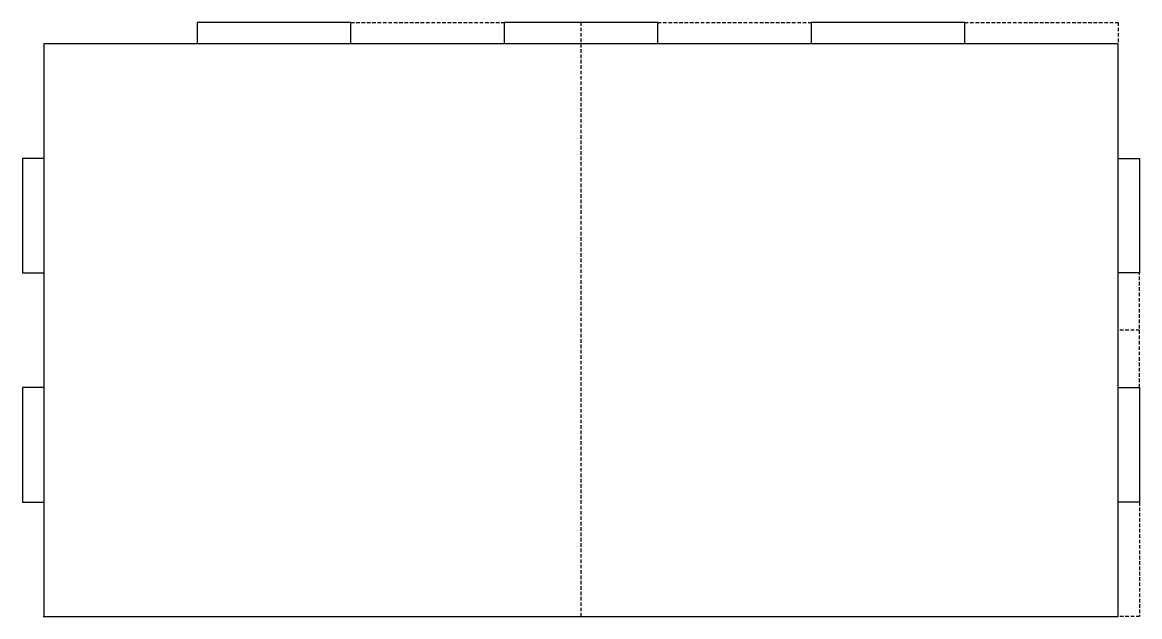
# Model space of a CAD drawing. Header units: millimetres. Extents: x -3 to 153, y 0 to 83.
import ezdxf

# ---------------------------------------------------------------- set-up
doc = ezdxf.new("R2010")
doc.units = ezdxf.units.MM
doc.linetypes.add('DASHED', pattern=[0.75, 0.5, -0.25])
doc.layers.get('0').update_dxf_attribs({"linetype": 'CONTINUOUS'})

msp = doc.modelspace()

# ---------------------------------------------------------------- linework, layer by layer
for p, q in [((42.86, 83), (21.43, 83)), ((21.43, 83), (21.43, 80)), ((42.86, 80), (42.86, 83)), ((85.71, 83), (64.29, 83)), ((64.29, 83), (64.29, 80)), ((85.71, 80), (85.71, 83)), ((128.57, 83), (107.14, 83)), ((107.14, 83), (107.14, 80)), ((128.57, 80), (128.57, 83)), ((0, 64), (-3, 64)), ((-3, 64), (-3, 48)), ((150, 64), (153, 64)), ((153, 64), (153, 48)), ((-3, 48), (0, 48)), ((153, 48), (150, 48)), ((0, 32), (-3, 32)), ((-3, 32), (-3, 16)), ((150, 32), (153, 32)), ((153, 32), (153, 16)), ((-3, 16), (0, 16)), ((153, 16), (150, 16))]:
    msp.add_line(p, q)
at = {"linetype": 'DASHED'}
for p, q in [((42.86, 83), (64.29, 83)), ((75, 83), (75, 80)), ((85.71, 83), (107.14, 83)), ((128.57, 83), (150, 83)), ((150, 83), (150, 80)), ((75, 80), (75, 0)), ((153, 32), (153, 48)), ((153, 40), (150, 40)), ((153, 16), (153, 0)), ((153, 0), (150, 0))]:
    msp.add_line(p, q, dxfattribs=at)
msp.add_lwpolyline([(0, 0), (150, 0), (150, 80), (0, 80)], close=True)
msp.add_point((0, 0))

doc.saveas('drawing.dxf')
